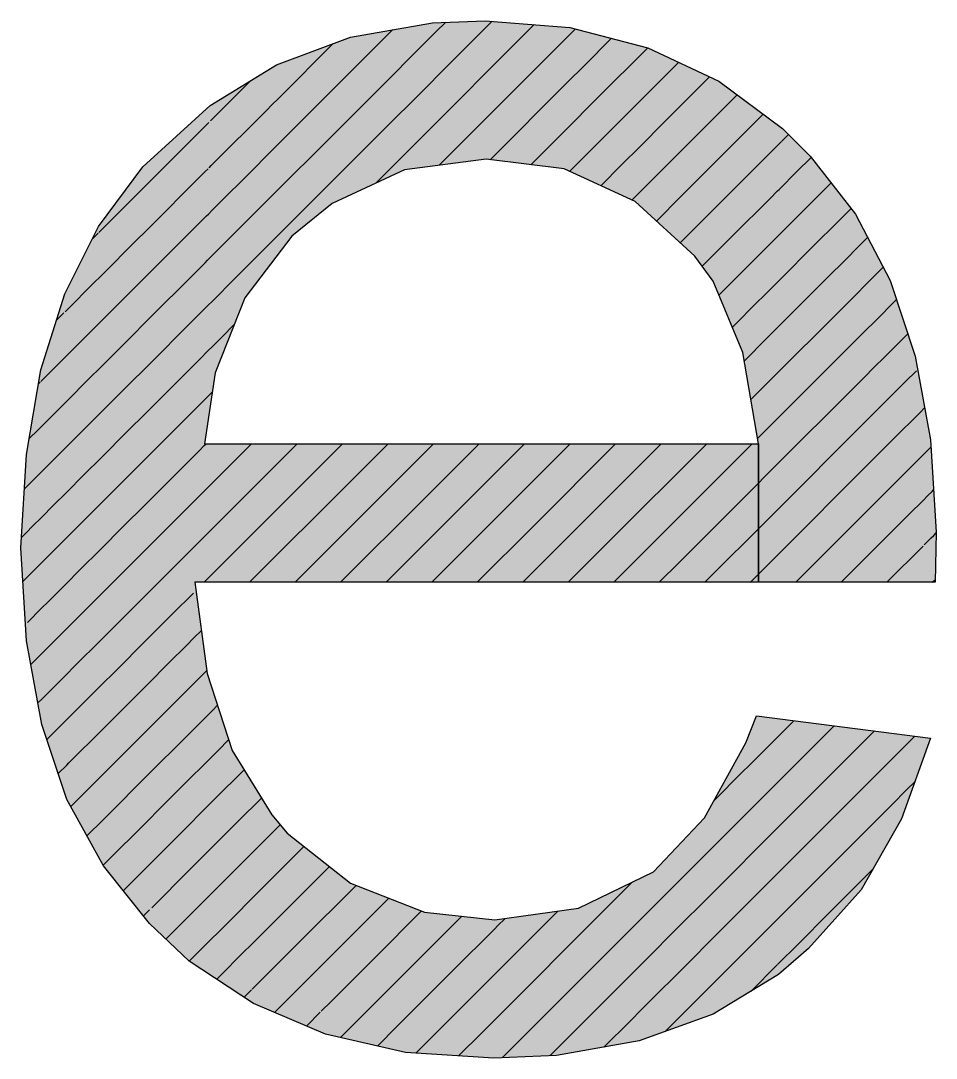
# Model space of a CAD drawing. Extents: x 0 to 13080, y 0 to 6750.
# Drawn here: x 12357.65 to 12368.32, y 1023.25 to 1035.34 of the extents above; entities that cross this region are included whole.
import ezdxf

# ---------------------------------------------------------------- set-up
doc = ezdxf.new("R2010")
doc.units = 0
doc.header["$MEASUREMENT"] = 0
doc.layers.add('MTH-CARIMBO-TXT1', color=1, linetype='CONTINUOUS')

msp = doc.modelspace()

# ---------------------------------------------------------------- linework, layer by layer
at = {"layer": 'MTH-CARIMBO-TXT1', "linetype": 'Continuous'}
for p, q in [((12362.489835, 1035.208111), (12362.603253, 1035.321529)), ((12363.064283, 1035.252229), (12363.143942, 1035.331888)), ((12363.067941, 1034.725557), (12363.635195, 1035.292811)), ((12361.611532, 1034.860138), (12361.985806, 1035.234412)), ((12362.412206, 1035.130482), (12362.489835, 1035.208111)), ((12362.639828, 1034.827773), (12363.064283, 1035.252229)), ((12363.905922, 1035.033208), (12364.046315, 1035.173601)), ((12364.046315, 1035.173601), (12364.072421, 1035.199707)), ((12364.072421, 1035.199707), (12364.115514, 1035.2428)), ((12360.665906, 1034.444842), (12361.292715, 1035.071651)), ((12361.764617, 1034.482893), (12362.412206, 1035.130482)), ((12364.21725, 1034.814206), (12364.536659, 1035.133614)), ((12363.071598, 1034.198884), (12363.905922, 1035.033208)), ((12364.36208, 1034.428705), (12364.957803, 1035.024429)), ((12361.444926, 1034.693532), (12361.611532, 1034.860138)), ((12362.288177, 1034.476123), (12362.639828, 1034.827773)), ((12364.023748, 1034.620703), (12364.21725, 1034.814206)), ((12365.055293, 1034.591588), (12365.317806, 1034.854101)), ((12361.325874, 1034.57448), (12361.444926, 1034.693532)), ((12362.78982, 1034.447436), (12363.067941, 1034.725557)), ((12365.152985, 1034.158951), (12365.677846, 1034.683812)), ((12359.861957, 1034.171223), (12360.329319, 1034.638585)), ((12360.709644, 1033.95825), (12361.325874, 1034.57448)), ((12363.121824, 1033.71878), (12364.023748, 1034.620703)), ((12364.91061, 1034.446906), (12365.055293, 1034.591588)), ((12360.566894, 1034.34583), (12360.665906, 1034.444842)), ((12361.379496, 1034.097772), (12361.764617, 1034.482893)), ((12361.917702, 1034.105648), (12362.288177, 1034.476123)), ((12362.164149, 1033.821764), (12362.78982, 1034.447436)), ((12364.506909, 1034.043204), (12364.91061, 1034.446906)), ((12365.816918, 1034.292553), (12365.999058, 1034.474694)), ((12360.528954, 1034.30789), (12360.566894, 1034.34583)), ((12364.00118, 1034.067806), (12364.36208, 1034.428705)), ((12359.871326, 1033.650263), (12360.528954, 1034.30789)), ((12362.939812, 1034.067098), (12363.071598, 1034.198884)), ((12365.250678, 1033.726313), (12365.727908, 1034.203544)), ((12365.727908, 1034.203544), (12365.775815, 1034.251451)), ((12365.775815, 1034.251451), (12365.816918, 1034.292553)), ((12365.860105, 1033.80541), (12366.303422, 1034.248727)), ((12359.076483, 1033.385749), (12359.84398, 1034.153246)), ((12361.104297, 1033.822573), (12361.379496, 1034.097772)), ((12361.314066, 1033.502011), (12361.917702, 1034.105648)), ((12363.593876, 1033.660502), (12364.00118, 1034.067806)), ((12364.86371, 1033.869675), (12365.152985, 1034.158951)), ((12360.483157, 1033.731764), (12360.709644, 1033.95825)), ((12362.526293, 1033.653579), (12362.939812, 1034.067098)), ((12364.046744, 1033.583039), (12364.506909, 1034.043204)), ((12366.518482, 1033.933457), (12366.56214, 1033.977115)), ((12366.56214, 1033.977115), (12366.597305, 1034.01228)), ((12364.651738, 1033.657703), (12364.86371, 1033.869675)), ((12365.903291, 1033.318266), (12366.496135, 1033.91111)), ((12366.496135, 1033.91111), (12366.514714, 1033.929689)), ((12360.396372, 1033.644978), (12360.483157, 1033.731764)), ((12360.753383, 1033.471659), (12361.104297, 1033.822573)), ((12361.787351, 1033.444967), (12362.070787, 1033.728402)), ((12362.070787, 1033.728402), (12362.164149, 1033.821764)), ((12364.81681, 1033.292445), (12365.250678, 1033.726313)), ((12365.643461, 1033.588766), (12365.760063, 1033.705368)), ((12365.760063, 1033.705368), (12365.860105, 1033.80541)), ((12366.695773, 1033.580418), (12366.856419, 1033.741064)), ((12359.801581, 1033.580517), (12359.834887, 1033.613823)), ((12359.846313, 1033.625249), (12359.871326, 1033.650263)), ((12359.880696, 1033.129302), (12360.396372, 1033.644978)), ((12364.410118, 1033.416083), (12364.651738, 1033.657703)), ((12365.34837, 1033.293675), (12365.643461, 1033.588766)), ((12359.081158, 1032.860095), (12359.801581, 1033.580517)), ((12360.399421, 1033.117697), (12360.753383, 1033.471659)), ((12360.882721, 1033.070667), (12361.314066, 1033.502011)), ((12366.488822, 1033.373467), (12366.695773, 1033.580418)), ((12358.559318, 1032.868584), (12359.059242, 1033.368508)), ((12359.059242, 1033.368508), (12359.076483, 1033.385749)), ((12366.382887, 1033.267532), (12366.470957, 1033.355602)), ((12366.470957, 1033.355602), (12366.488822, 1033.373467)), ((12366.976739, 1033.331053), (12367.094073, 1033.448388)), ((12364.773492, 1033.249128), (12364.796567, 1033.272202)), ((12364.796567, 1033.272202), (12364.81681, 1033.292445)), ((12365.058992, 1033.004297), (12365.34837, 1033.293675)), ((12365.74431, 1033.159286), (12365.903291, 1033.318266)), ((12365.946478, 1032.831123), (12366.382887, 1033.267532)), ((12366.829406, 1033.183721), (12366.976739, 1033.331053)), ((12359.837117, 1033.085723), (12359.880696, 1033.129302)), ((12360.263789, 1032.982065), (12360.399421, 1033.117697)), ((12365.559014, 1032.973989), (12365.74431, 1033.159286)), ((12366.459161, 1032.813476), (12366.829406, 1033.183721)), ((12367.097058, 1032.921043), (12367.327022, 1033.151007)), ((12359.085834, 1032.33444), (12359.759181, 1033.007787)), ((12359.759181, 1033.007787), (12359.817209, 1033.065815)), ((12359.817209, 1033.065815), (12359.837117, 1033.085723)), ((12359.890066, 1032.608342), (12360.263789, 1032.982065)), ((12360.315685, 1032.503631), (12360.797121, 1032.985067)), ((12360.797121, 1032.985067), (12360.882721, 1033.070667)), ((12358.486688, 1032.795954), (12358.554554, 1032.86382)), ((12359.027546, 1032.806482), (12359.081158, 1032.860095)), ((12365.335298, 1032.750273), (12365.446063, 1032.861038)), ((12365.446063, 1032.861038), (12365.559014, 1032.973989)), ((12366.963039, 1032.787024), (12367.097058, 1032.921043)), ((12358.563276, 1032.342212), (12359.027546, 1032.806482)), ((12365.728558, 1032.613203), (12365.946478, 1032.831123)), ((12366.26964, 1032.623955), (12366.4272, 1032.781515)), ((12366.4272, 1032.781515), (12366.459161, 1032.813476)), ((12366.429501, 1032.253486), (12366.963039, 1032.787024)), ((12367.217377, 1032.511032), (12367.451838, 1032.745493)), ((12367.451838, 1032.745493), (12367.520056, 1032.81371)), ((12365.989664, 1032.343979), (12366.26964, 1032.623955)), ((12359.716782, 1032.435058), (12359.799532, 1032.517807)), ((12359.799532, 1032.517807), (12359.82792, 1032.546196)), ((12359.82792, 1032.546196), (12359.890066, 1032.608342)), ((12360.131207, 1032.319152), (12360.315685, 1032.503631)), ((12365.591703, 1032.476348), (12365.728558, 1032.613203)), ((12367.096672, 1032.390327), (12367.217377, 1032.511032)), ((12359.090509, 1031.808785), (12359.716782, 1032.435058)), ((12366.39984, 1031.693495), (12367.096672, 1032.390327)), ((12367.546296, 1032.309621), (12367.701883, 1032.465208)), ((12358.167358, 1031.946294), (12358.523469, 1032.302405)), ((12358.523469, 1032.302405), (12358.563276, 1032.342212)), ((12358.99585, 1032.244456), (12359.085834, 1032.33444)), ((12359.899436, 1032.087382), (12360.131207, 1032.319152)), ((12365.786731, 1032.141046), (12365.989664, 1032.343979)), ((12367.337696, 1032.101021), (12367.546296, 1032.309621)), ((12358.567233, 1031.815839), (12358.99585, 1032.244456)), ((12366.156392, 1031.980377), (12366.383444, 1032.207429)), ((12366.383444, 1032.207429), (12366.429501, 1032.253486)), ((12359.818724, 1032.00667), (12359.899436, 1032.087382)), ((12367.230305, 1031.99363), (12367.337696, 1032.101021)), ((12367.640754, 1031.873748), (12367.820319, 1032.053314)), ((12367.820319, 1032.053314), (12367.855321, 1032.088316)), ((12358.069245, 1031.848181), (12358.154663, 1031.933599)), ((12359.674382, 1031.862328), (12359.781854, 1031.9698)), ((12359.781854, 1031.9698), (12359.818724, 1032.00667)), ((12366.032851, 1031.856836), (12366.156392, 1031.980377)), ((12366.37018, 1031.133504), (12367.230305, 1031.99363)), ((12358.492384, 1031.74099), (12358.567233, 1031.815839)), ((12358.964153, 1031.682429), (12359.090509, 1031.808785)), ((12359.095185, 1031.283131), (12359.674382, 1031.862328)), ((12359.998624, 1031.65624), (12360.136061, 1031.793677)), ((12365.943305, 1031.76729), (12366.032851, 1031.856836)), ((12367.458015, 1031.69101), (12367.640754, 1031.873748)), ((12358.169367, 1031.417973), (12358.492384, 1031.74099)), ((12358.571191, 1031.289467), (12358.964153, 1031.682429)), ((12359.908806, 1031.566421), (12359.998624, 1031.65624)), ((12366.339687, 1031.633342), (12366.39984, 1031.693495)), ((12367.363938, 1031.596933), (12367.458015, 1031.69101)), ((12367.889365, 1031.592029), (12367.986641, 1031.689306)), ((12359.809527, 1031.467143), (12359.908806, 1031.566421)), ((12366.08303, 1031.376685), (12366.339687, 1031.633342)), ((12366.340519, 1030.573514), (12367.363938, 1031.596933)), ((12367.735212, 1031.437876), (12367.889365, 1031.592029)), ((12358.124645, 1031.373251), (12358.169367, 1031.417973)), ((12359.631983, 1031.289598), (12359.764176, 1031.421792)), ((12359.764176, 1031.421792), (12359.809527, 1031.467143)), ((12367.578335, 1031.280999), (12367.735212, 1031.437876)), ((12357.886772, 1031.135378), (12358.124645, 1031.373251)), ((12358.461299, 1031.179575), (12358.571191, 1031.289467)), ((12359.09986, 1030.757476), (12359.631983, 1031.289598)), ((12358.171376, 1030.889652), (12358.461299, 1031.179575)), ((12358.932457, 1031.120403), (12359.095185, 1031.283131)), ((12366.310859, 1030.013523), (12367.497571, 1031.200236)), ((12367.497571, 1031.200236), (12367.578335, 1031.280999)), ((12367.95841, 1031.130745), (12368.087809, 1031.260144)), ((12357.858584, 1031.107191), (12357.878799, 1031.127405)), ((12358.575149, 1030.763094), (12358.932457, 1031.120403)), ((12366.159474, 1030.922799), (12366.295931, 1031.059255)), ((12366.295931, 1031.059255), (12366.37018, 1031.133504)), ((12367.82967, 1031.002004), (12367.95841, 1031.130745)), ((12359.746498, 1030.873784), (12359.800331, 1030.927616)), ((12359.800331, 1030.927616), (12359.880727, 1031.008012)), ((12367.698654, 1030.870988), (12367.82967, 1031.002004)), ((12357.888205, 1030.606481), (12358.094626, 1030.812902)), ((12358.094626, 1030.812902), (12358.171376, 1030.889652)), ((12359.589583, 1030.716869), (12359.746498, 1030.873784)), ((12366.281198, 1029.453533), (12367.631204, 1030.803539)), ((12367.631204, 1030.803539), (12367.698654, 1030.870988)), ((12368.131313, 1030.773317), (12368.18354, 1030.825544)), ((12358.430214, 1030.61816), (12358.575149, 1030.763094)), ((12358.900761, 1030.558377), (12359.09986, 1030.757476)), ((12359.104536, 1030.231821), (12359.589583, 1030.716869)), ((12368.027456, 1030.669461), (12368.131313, 1030.773317)), ((12357.749613, 1030.467889), (12357.849005, 1030.567281)), ((12357.849005, 1030.567281), (12357.888205, 1030.606481)), ((12358.173384, 1030.36133), (12358.430214, 1030.61816)), ((12366.252174, 1030.485169), (12366.340519, 1030.573514)), ((12367.818973, 1030.460977), (12367.924128, 1030.566132)), ((12367.924128, 1030.566132), (12368.027456, 1030.669461)), ((12358.579106, 1030.236722), (12358.900761, 1030.558377)), ((12366.235918, 1030.468913), (12366.252174, 1030.485169)), ((12367.764837, 1030.406842), (12367.818973, 1030.460977)), ((12358.064607, 1030.252553), (12358.173384, 1030.36133)), ((12359.547184, 1030.144139), (12359.728821, 1030.325776)), ((12359.728821, 1030.325776), (12359.79004, 1030.386995)), ((12359.79004, 1030.386995), (12359.806752, 1030.403707)), ((12360.231016, 1030.297641), (12360.340903, 1030.407529)), ((12360.65528, 1030.191575), (12360.871233, 1030.407529)), ((12361.079544, 1030.085509), (12361.401564, 1030.407529)), ((12361.503808, 1029.979443), (12361.931894, 1030.407529)), ((12361.928072, 1029.873377), (12362.462224, 1030.407529)), ((12362.352336, 1029.767311), (12362.992554, 1030.407529)), ((12362.7766, 1029.661245), (12363.522884, 1030.407529)), ((12363.200864, 1029.555179), (12364.053214, 1030.407529)), ((12363.625128, 1029.449113), (12364.583544, 1030.407529)), ((12364.049392, 1029.343047), (12365.113874, 1030.407529)), ((12364.473657, 1029.236981), (12365.644204, 1030.407529)), ((12364.897921, 1029.130915), (12366.174534, 1030.407529)), ((12366.251538, 1028.893542), (12367.764837, 1030.406842)), ((12368.174817, 1030.286491), (12368.255065, 1030.366739)), ((12357.889638, 1030.077584), (12358.064607, 1030.252553)), ((12358.399129, 1030.056745), (12358.579106, 1030.236722)), ((12358.869065, 1029.996351), (12359.104536, 1030.231821)), ((12359.750463, 1029.817088), (12360.231016, 1030.297641)), ((12368.018586, 1030.13026), (12368.096502, 1030.208176)), ((12368.096502, 1030.208176), (12368.174817, 1030.286491)), ((12357.819212, 1030.007157), (12357.889638, 1030.077584)), ((12359.109211, 1029.706167), (12359.547184, 1030.144139)), ((12359.710886, 1029.247181), (12360.65528, 1030.191575)), ((12359.787866, 1028.793831), (12361.079544, 1030.085509)), ((12367.939292, 1030.050967), (12368.018586, 1030.13026)), ((12357.718312, 1029.906258), (12357.819212, 1030.007157)), ((12358.175393, 1029.833009), (12358.399129, 1030.056745)), ((12358.583064, 1029.71035), (12358.869065, 1029.996351)), ((12360.318196, 1028.793831), (12361.503808, 1029.979443)), ((12366.246256, 1029.948921), (12366.310859, 1030.013523)), ((12366.682157, 1028.793831), (12367.898471, 1030.010145)), ((12367.898471, 1030.010145), (12367.939292, 1030.050967)), ((12357.693389, 1029.881335), (12357.718312, 1029.906258)), ((12360.848526, 1028.793831), (12361.928072, 1029.873377)), ((12365.322185, 1029.024849), (12366.246256, 1029.948921)), ((12368.21832, 1029.799665), (12368.272396, 1029.85374)), ((12368.272396, 1029.85374), (12368.288574, 1029.869919)), ((12358.034589, 1029.692204), (12358.175393, 1029.833009)), ((12359.504784, 1029.57141), (12359.711143, 1029.777769)), ((12359.711143, 1029.777769), (12359.750463, 1029.817088)), ((12361.378856, 1028.793831), (12362.352336, 1029.767311)), ((12368.113044, 1029.694388), (12368.165548, 1029.746892)), ((12368.165548, 1029.746892), (12368.21832, 1029.799665)), ((12357.891072, 1029.548688), (12358.034589, 1029.692204)), ((12358.368044, 1029.49533), (12358.583064, 1029.71035)), ((12358.837369, 1029.434325), (12359.109211, 1029.706167)), ((12361.909186, 1028.793831), (12362.7766, 1029.661245)), ((12367.212487, 1028.793831), (12368.032104, 1029.613448)), ((12368.032104, 1029.613448), (12368.059611, 1029.640956)), ((12368.059611, 1029.640956), (12368.113044, 1029.694388)), ((12357.789418, 1029.447034), (12357.891072, 1029.548688)), ((12358.177402, 1029.304688), (12358.368044, 1029.49533)), ((12359.113887, 1029.180512), (12359.504784, 1029.57141)), ((12362.439516, 1028.793831), (12363.200864, 1029.555179)), ((12357.658422, 1029.316038), (12357.718312, 1029.375928)), ((12357.718312, 1029.375928), (12357.789418, 1029.447034)), ((12358.587022, 1029.183977), (12358.837369, 1029.434325)), ((12362.969846, 1028.793831), (12363.625128, 1029.449113)), ((12365.746449, 1028.918783), (12366.246256, 1029.418591)), ((12366.246256, 1029.418591), (12366.281198, 1029.453533)), ((12368.289727, 1029.340741), (12368.319289, 1029.370303)), ((12358.00457, 1029.131856), (12358.177402, 1029.304688)), ((12359.693465, 1029.229761), (12359.710886, 1029.247181)), ((12363.500176, 1028.793831), (12364.049392, 1029.343047)), ((12364.030507, 1028.793831), (12364.473657, 1029.236981)), ((12368.179931, 1029.230945), (12368.207501, 1029.258516)), ((12368.207501, 1029.258516), (12368.234593, 1029.285608)), ((12368.234593, 1029.285608), (12368.261824, 1029.312838)), ((12368.261824, 1029.312838), (12368.289727, 1029.340741)), ((12357.892505, 1029.019791), (12358.00457, 1029.131856)), ((12358.336959, 1028.933914), (12358.587022, 1029.183977)), ((12358.805673, 1028.872298), (12359.113887, 1029.180512)), ((12359.462385, 1028.99868), (12359.693465, 1029.229761)), ((12364.560837, 1028.793831), (12364.897921, 1029.130915)), ((12367.742817, 1028.793831), (12368.165737, 1029.216751)), ((12357.759624, 1028.88691), (12357.892505, 1029.019791)), ((12359.118562, 1028.654857), (12359.462385, 1028.99868)), ((12365.091167, 1028.793831), (12365.322185, 1029.024849)), ((12357.718312, 1028.845598), (12357.759624, 1028.88691)), ((12358.179411, 1028.776366), (12358.336959, 1028.933914)), ((12358.590979, 1028.657605), (12358.805673, 1028.872298)), ((12365.621497, 1028.793831), (12365.746449, 1028.918783)), ((12366.170713, 1028.812717), (12366.246256, 1028.888261)), ((12357.675477, 1028.802762), (12357.718312, 1028.845598)), ((12357.974551, 1028.571507), (12358.179411, 1028.776366)), ((12366.151827, 1028.793831), (12366.170713, 1028.812717)), ((12368.273147, 1028.793831), (12368.29937, 1028.820054)), ((12358.305874, 1028.372499), (12358.590979, 1028.657605)), ((12358.773977, 1028.310272), (12359.118562, 1028.654857)), ((12359.419985, 1028.425951), (12359.662852, 1028.668817)), ((12357.893938, 1028.490894), (12357.974551, 1028.571507)), ((12357.72983, 1028.326786), (12357.893938, 1028.490894)), ((12359.123237, 1028.129203), (12359.419985, 1028.425951)), ((12358.18142, 1028.248045), (12358.305874, 1028.372499)), ((12358.594937, 1028.131232), (12358.773977, 1028.310272)), ((12357.944533, 1028.011158), (12358.18142, 1028.248045)), ((12359.581925, 1028.05756), (12359.669525, 1028.14516)), ((12359.669525, 1028.14516), (12359.756295, 1028.23193)), ((12358.274789, 1027.811084), (12358.594937, 1028.131232)), ((12358.742281, 1027.748246), (12359.123237, 1028.129203)), ((12359.377586, 1027.853221), (12359.581925, 1028.05756)), ((12357.768846, 1027.835472), (12357.895372, 1027.961997)), ((12357.895372, 1027.961997), (12357.944533, 1028.011158)), ((12358.183428, 1027.719724), (12358.274789, 1027.811084)), ((12359.127913, 1027.603548), (12359.377586, 1027.853221)), ((12357.914514, 1027.450809), (12358.183428, 1027.719724)), ((12358.598895, 1027.60486), (12358.742281, 1027.748246)), ((12359.661324, 1027.606629), (12359.820131, 1027.765436)), ((12358.243704, 1027.249669), (12358.598895, 1027.60486)), ((12358.710585, 1027.18622), (12359.127913, 1027.603548)), ((12359.500998, 1027.446303), (12359.661324, 1027.606629)), ((12357.851228, 1027.387523), (12357.896805, 1027.4331)), ((12357.896805, 1027.4331), (12357.914514, 1027.450809)), ((12359.335186, 1027.280491), (12359.500998, 1027.446303)), ((12359.79189, 1027.206865), (12359.885137, 1027.300112)), ((12359.885137, 1027.300112), (12359.945072, 1027.360047)), ((12357.955545, 1026.96151), (12358.185437, 1027.191403)), ((12358.185437, 1027.191403), (12358.243704, 1027.249669)), ((12358.602852, 1027.078488), (12358.710585, 1027.18622)), ((12359.132588, 1027.077894), (12359.335186, 1027.280491)), ((12359.653123, 1027.068098), (12359.79189, 1027.206865)), ((12366.262569, 1026.783253), (12366.660051, 1027.180735)), ((12358.212618, 1026.688254), (12358.602852, 1027.078488)), ((12358.678888, 1026.624194), (12359.132588, 1027.077894)), ((12359.420071, 1026.835046), (12359.653123, 1027.068098)), ((12366.304341, 1026.294695), (12367.130589, 1027.120943)), ((12366.346114, 1025.806138), (12367.601127, 1027.061151)), ((12359.950241, 1026.834887), (12360.075153, 1026.959798)), ((12366.387886, 1025.31758), (12368.071665, 1027.001359)), ((12359.292787, 1026.707762), (12359.420071, 1026.835046)), ((12359.755903, 1026.640548), (12359.950241, 1026.834887)), ((12359.137264, 1026.552239), (12359.292787, 1026.707762)), ((12366.137806, 1026.65849), (12366.262569, 1026.783253)), ((12358.088127, 1026.563763), (12358.187446, 1026.663081)), ((12358.187446, 1026.663081), (12358.212618, 1026.688254)), ((12358.60681, 1026.552115), (12358.678888, 1026.624194)), ((12359.644922, 1026.529567), (12359.755903, 1026.640548)), ((12360.144389, 1026.498704), (12360.253864, 1026.608179)), ((12365.730614, 1026.251298), (12366.059291, 1026.579975)), ((12366.059291, 1026.579975), (12366.137806, 1026.65849)), ((12358.234057, 1026.179362), (12358.60681, 1026.552115)), ((12358.647192, 1026.062167), (12359.137264, 1026.552239)), ((12359.339144, 1026.223789), (12359.644922, 1026.529567)), ((12360.015346, 1026.369661), (12360.144389, 1026.498704)), ((12367.978501, 1026.377864), (12368.070569, 1026.469933)), ((12359.719917, 1026.074232), (12360.015346, 1026.369661)), ((12367.800928, 1026.200292), (12367.978501, 1026.377864)), ((12359.250387, 1026.135032), (12359.339144, 1026.223789)), ((12360.185326, 1026.009311), (12360.455193, 1026.279178)), ((12366.203374, 1026.193728), (12366.304341, 1026.294695)), ((12359.141939, 1026.026584), (12359.250387, 1026.135032)), ((12365.986585, 1025.976939), (12366.203374, 1026.193728)), ((12367.665264, 1026.064628), (12367.800928, 1026.200292)), ((12358.422398, 1025.837373), (12358.610768, 1026.025743)), ((12358.610768, 1026.025743), (12358.647192, 1026.062167)), ((12358.615496, 1025.500141), (12359.141939, 1026.026584)), ((12359.258217, 1025.612532), (12359.636721, 1025.991036)), ((12359.636721, 1025.991036), (12359.719917, 1026.074232)), ((12360.08045, 1025.904435), (12360.185326, 1026.009311)), ((12360.617777, 1025.911432), (12360.672984, 1025.966638)), ((12365.637267, 1025.627621), (12365.986585, 1025.976939)), ((12366.429659, 1024.829023), (12367.665264, 1026.064628)), ((12359.68393, 1025.507915), (12360.08045, 1025.904435)), ((12360.226264, 1025.519919), (12360.553106, 1025.84676)), ((12360.553106, 1025.84676), (12360.617777, 1025.911432)), ((12365.913878, 1025.373902), (12366.268942, 1025.728966)), ((12366.268942, 1025.728966), (12366.346114, 1025.806138)), ((12359.207988, 1025.562303), (12359.258217, 1025.612532)), ((12360.811503, 1025.574828), (12360.951232, 1025.714556)), ((12365.144533, 1025.134886), (12365.637267, 1025.627621)), ((12358.845418, 1025.199733), (12359.146615, 1025.50093)), ((12359.146615, 1025.50093), (12359.207988, 1025.562303)), ((12359.62852, 1025.452505), (12359.68393, 1025.507915)), ((12360.145555, 1025.43921), (12360.226264, 1025.519919)), ((12360.496178, 1025.259502), (12360.722349, 1025.485674)), ((12360.722349, 1025.485674), (12360.811503, 1025.574828)), ((12359.17729, 1025.001275), (12359.62852, 1025.452505)), ((12359.647943, 1024.941598), (12360.145555, 1025.43921)), ((12360.896697, 1025.129692), (12361.247857, 1025.480852)), ((12365.659675, 1025.119699), (12365.913878, 1025.373902)), ((12367.068842, 1024.937875), (12367.534503, 1025.403537)), ((12367.534503, 1025.403537), (12367.585131, 1025.454165)), ((12360.267202, 1025.030527), (12360.496178, 1025.259502)), ((12361.516537, 1025.219202), (12361.558718, 1025.261382)), ((12364.2521, 1024.772784), (12364.7816, 1025.302284)), ((12365.841172, 1024.770865), (12366.33451, 1025.264204)), ((12366.33451, 1025.264204), (12366.387886, 1025.31758)), ((12360.826921, 1025.059916), (12360.896697, 1025.129692)), ((12360.981891, 1024.684555), (12361.477188, 1025.179853)), ((12361.477188, 1025.179853), (12361.516537, 1025.219202)), ((12364.986986, 1024.97734), (12365.144533, 1025.134886)), ((12365.301106, 1024.76113), (12365.659675, 1025.119699)), ((12360.210659, 1024.973984), (12360.267202, 1025.030527)), ((12360.439249, 1024.672244), (12360.826921, 1025.059916)), ((12361.646275, 1024.818609), (12361.940357, 1025.112692)), ((12359.08112, 1024.905105), (12359.15129, 1024.975275)), ((12359.341953, 1024.635607), (12359.620319, 1024.913974)), ((12359.614028, 1024.377352), (12360.210659, 1024.973984)), ((12359.620319, 1024.913974), (12359.647943, 1024.941598)), ((12361.776012, 1024.418016), (12362.321997, 1024.964001)), ((12362.512212, 1024.623886), (12362.79094, 1024.902614)), ((12363.37358, 1024.424594), (12363.910818, 1024.961832)), ((12364.418323, 1024.408676), (12364.986986, 1024.97734)), ((12366.71308, 1024.582114), (12367.068842, 1024.937875)), ((12361.371932, 1024.544266), (12361.646275, 1024.818609)), ((12363.175025, 1024.75637), (12363.208014, 1024.789358)), ((12363.208014, 1024.789358), (12363.295635, 1024.876979)), ((12364.093448, 1024.614132), (12364.2521, 1024.772784)), ((12364.937576, 1024.3976), (12365.301106, 1024.76113)), ((12365.682083, 1024.611777), (12365.841172, 1024.770865)), ((12365.768465, 1024.167829), (12366.400078, 1024.799442)), ((12366.400078, 1024.799442), (12366.429659, 1024.829023)), ((12360.30814, 1024.541134), (12360.439249, 1024.672244)), ((12360.931493, 1024.634158), (12360.981891, 1024.684555)), ((12362.682675, 1024.264019), (12363.175025, 1024.75637)), ((12360.275764, 1024.508758), (12360.30814, 1024.541134)), ((12360.382321, 1024.084986), (12360.931493, 1024.634158)), ((12361.067084, 1024.239419), (12361.371932, 1024.544266)), ((12362.281387, 1024.393062), (12362.512212, 1024.623886)), ((12363.539147, 1024.059831), (12364.093448, 1024.614132)), ((12365.45768, 1024.387374), (12365.682083, 1024.611777)), ((12366.471432, 1024.340465), (12366.71308, 1024.582114)), ((12359.934137, 1024.167131), (12360.275764, 1024.508758)), ((12361.266676, 1023.90868), (12361.776012, 1024.418016)), ((12363.171317, 1024.222331), (12363.37358, 1024.424594)), ((12363.999621, 1023.989975), (12364.418323, 1024.408676)), ((12364.584545, 1024.044569), (12364.937576, 1024.3976)), ((12361.90575, 1024.017424), (12362.281387, 1024.393062)), ((12364.888166, 1023.81786), (12365.45768, 1024.387374)), ((12366.156867, 1024.025901), (12366.465646, 1024.33468)), ((12360.608439, 1023.780773), (12361.036065, 1024.2084)), ((12361.036065, 1024.2084), (12361.067084, 1024.239419)), ((12362.197208, 1023.778552), (12362.682675, 1024.264019)), ((12362.853139, 1023.904153), (12363.171317, 1024.222331)), ((12365.704492, 1024.103855), (12365.768465, 1024.167829)), ((12360.254246, 1023.956911), (12360.340868, 1024.043533)), ((12360.349077, 1024.051742), (12360.382321, 1024.084986)), ((12363.167608, 1023.688292), (12363.539147, 1024.059831)), ((12363.905793, 1023.365817), (12364.584545, 1024.044569)), ((12365.614253, 1024.013617), (12365.704492, 1024.103855)), ((12361.375779, 1023.487453), (12361.90575, 1024.017424)), ((12363.704713, 1023.695067), (12363.999621, 1023.989975)), ((12365.159043, 1023.558407), (12365.614253, 1024.013617)), ((12361.152278, 1023.794282), (12361.266676, 1023.90868)), ((12362.255046, 1023.30606), (12362.853139, 1023.904153)), ((12364.750768, 1023.680462), (12364.888166, 1023.81786)), ((12360.980165, 1023.62217), (12361.140638, 1023.782642)), ((12362.035487, 1023.616831), (12362.197208, 1023.778552)), ((12363.023602, 1023.544286), (12363.167608, 1023.688292)), ((12363.260836, 1023.25119), (12363.704713, 1023.695067)), ((12364.447373, 1023.377066), (12364.750768, 1023.680462)), ((12361.807322, 1023.388666), (12362.035487, 1023.616831)), ((12362.752907, 1023.273591), (12363.023602, 1023.544286)), ((12363.816827, 1023.276851), (12363.87028, 1023.330304)), ((12363.87028, 1023.330304), (12363.905793, 1023.365817))]:
    msp.add_line(p, q, dxfattribs=at)
msp.add_lwpolyline([(12366.223844, 1027.236165), (12368.252172, 1026.978421), (12367.915985, 1026.037098), (12367.445323, 1025.207836), (12366.82898, 1024.524256), (12366.481587, 1024.221688), (12365.719563, 1023.762232), (12364.856683, 1023.448458), (12363.892947, 1023.280364), (12363.164542, 1023.246745), (12362.133568, 1023.313983), (12361.203451, 1023.526901), (12360.362983, 1023.885501), (12359.612166, 1024.378575), (12359.15271, 1024.815618), (12358.614811, 1025.487992), (12358.188974, 1026.261222), (12357.897612, 1027.135309), (12357.718312, 1028.110251), (12357.651075, 1029.197256), (12357.718312, 1030.28426), (12357.886406, 1031.270409), (12358.166562, 1032.155701), (12358.55878, 1032.940138), (12359.074267, 1033.634924), (12359.858703, 1034.352123), (12360.631933, 1034.822785), (12361.494813, 1035.147766), (12362.447343, 1035.315859), (12363.063686, 1035.338272), (12364.049834, 1035.259828), (12364.957539, 1035.024497), (12365.786801, 1034.632279), (12366.526412, 1034.083174), (12366.851393, 1033.758193), (12367.378086, 1033.085819), (12367.78151, 1032.312589), (12368.072872, 1031.427296), (12368.252172, 1030.452354), (12368.31941, 1029.376555), (12368.308203, 1028.793831), (12366.246256, 1028.793831), (12366.246256, 1030.407529), (12366.066957, 1031.472121), (12365.719563, 1032.301382), (12365.506645, 1032.592745), (12364.811858, 1033.2315), (12363.982597, 1033.612512), (12363.074892, 1033.724574), (12362.122362, 1033.601306), (12361.281895, 1033.209087), (12360.811233, 1032.828075), (12360.262127, 1032.110876), (12359.914734, 1031.23679), (12359.791466, 1030.407529), (12366.246256, 1030.407529), (12366.246256, 1028.793831), (12359.679403, 1028.793831), (12359.825084, 1027.729239), (12360.116446, 1026.83274), (12360.575902, 1026.081923), (12360.755202, 1025.869004), (12361.494813, 1025.28628), (12362.357693, 1024.950093), (12363.175748, 1024.860443), (12364.150691, 1024.994918), (12365.024777, 1025.420755), (12365.618707, 1026.048304), (12366.100575, 1026.92239), (12366.223844, 1027.236165)], dxfattribs=at)
for points in [[(12361.494813, 1035.147766), (12362.447343, 1035.315859), (12362.122362, 1033.601306)], [(12362.122362, 1033.601306), (12362.447343, 1035.315859), (12363.074892, 1033.724574)], [(12362.447343, 1035.315859), (12363.063686, 1035.338272), (12363.074892, 1033.724574)], [(12363.074892, 1033.724574), (12363.063686, 1035.338272), (12364.049834, 1035.259828)], [(12363.982597, 1033.612512), (12363.074892, 1033.724574), (12364.049834, 1035.259828)], [(12363.982597, 1033.612512), (12364.049834, 1035.259828), (12364.811858, 1033.2315)], [(12364.811858, 1033.2315), (12364.049834, 1035.259828), (12364.957539, 1035.024497)], [(12360.631933, 1034.822785), (12361.494813, 1035.147766), (12360.811233, 1032.828075)], [(12361.494813, 1035.147766), (12361.281895, 1033.209087), (12360.811233, 1032.828075)], [(12361.281895, 1033.209087), (12361.494813, 1035.147766), (12362.122362, 1033.601306)], [(12364.811858, 1033.2315), (12364.957539, 1035.024497), (12365.506645, 1032.592745)], [(12365.506645, 1032.592745), (12364.957539, 1035.024497), (12365.786801, 1034.632279)], [(12359.858703, 1034.352123), (12360.631933, 1034.822785), (12359.914734, 1031.23679)], [(12360.631933, 1034.822785), (12360.262127, 1032.110876), (12359.914734, 1031.23679)], [(12360.262127, 1032.110876), (12360.631933, 1034.822785), (12360.811233, 1032.828075)], [(12365.786801, 1034.632279), (12365.719563, 1032.301382), (12365.506645, 1032.592745)], [(12366.066957, 1031.472121), (12365.719563, 1032.301382), (12365.786801, 1034.632279)], [(12366.526412, 1034.083174), (12366.066957, 1031.472121), (12365.786801, 1034.632279)], [(12359.858703, 1034.352123), (12359.15271, 1024.815618), (12359.074267, 1033.634924)], [(12359.15271, 1024.815618), (12359.858703, 1034.352123), (12359.679403, 1028.793831)], [(12359.858703, 1034.352123), (12359.791466, 1030.407529), (12359.679403, 1028.793831)], [(12359.791466, 1030.407529), (12359.858703, 1034.352123), (12359.914734, 1031.23679)], [(12366.246256, 1030.407529), (12366.066957, 1031.472121), (12366.526412, 1034.083174)], [(12366.526412, 1034.083174), (12366.246256, 1028.793831), (12366.246256, 1030.407529)], [(12366.526412, 1034.083174), (12368.308203, 1028.793831), (12366.246256, 1028.793831)], [(12366.246256, 1030.407529), (12366.246256, 1030.407529), (12366.526412, 1034.083174)], [(12366.851393, 1033.758193), (12368.308203, 1028.793831), (12366.526412, 1034.083174)], [(12366.851393, 1033.758193), (12367.378086, 1033.085819), (12368.308203, 1028.793831)], [(12359.074267, 1033.634924), (12358.614811, 1025.487992), (12358.55878, 1032.940138)], [(12359.074267, 1033.634924), (12359.15271, 1024.815618), (12358.614811, 1025.487992)], [(12368.308203, 1028.793831), (12367.378086, 1033.085819), (12367.78151, 1032.312589)], [(12358.55878, 1032.940138), (12358.188974, 1026.261222), (12358.166562, 1032.155701)], [(12358.55878, 1032.940138), (12358.614811, 1025.487992), (12358.188974, 1026.261222)], [(12368.308203, 1028.793831), (12367.78151, 1032.312589), (12368.072872, 1031.427296)], [(12358.166562, 1032.155701), (12357.897612, 1027.135309), (12357.886406, 1031.270409)], [(12358.166562, 1032.155701), (12358.188974, 1026.261222), (12357.897612, 1027.135309)], [(12368.308203, 1028.793831), (12368.072872, 1031.427296), (12368.252172, 1030.452354)], [(12357.886406, 1031.270409), (12357.718312, 1028.110251), (12357.718312, 1030.28426)], [(12357.886406, 1031.270409), (12357.897612, 1027.135309), (12357.718312, 1028.110251)], [(12368.308203, 1028.793831), (12368.252172, 1030.452354), (12368.31941, 1029.376555)], [(12359.791466, 1030.407529), (12366.246256, 1028.793831), (12359.679403, 1028.793831)], [(12366.246256, 1030.407529), (12366.246256, 1028.793831), (12359.791466, 1030.407529)], [(12366.246256, 1030.407529), (12366.246256, 1028.793831), (12366.246256, 1030.407529)], [(12366.246256, 1028.793831), (12366.246256, 1028.793831), (12366.246256, 1030.407529)], [(12357.718312, 1030.28426), (12357.718312, 1028.110251), (12357.651075, 1029.197256)], [(12359.612166, 1024.378575), (12359.15271, 1024.815618), (12359.679403, 1028.793831)], [(12359.825084, 1027.729239), (12359.612166, 1024.378575), (12359.679403, 1028.793831)], [(12359.612166, 1024.378575), (12359.825084, 1027.729239), (12360.362983, 1023.885501)], [(12359.825084, 1027.729239), (12360.116446, 1026.83274), (12360.362983, 1023.885501)], [(12366.100575, 1026.92239), (12366.223844, 1027.236165), (12366.481587, 1024.221688)], [(12368.252172, 1026.978421), (12366.481587, 1024.221688), (12366.223844, 1027.236165)], [(12368.252172, 1026.978421), (12366.82898, 1024.524256), (12366.481587, 1024.221688)], [(12368.252172, 1026.978421), (12367.445323, 1025.207836), (12366.82898, 1024.524256)], [(12368.252172, 1026.978421), (12367.915985, 1026.037098), (12367.445323, 1025.207836)], [(12360.116446, 1026.83274), (12360.575902, 1026.081923), (12360.362983, 1023.885501)], [(12365.618707, 1026.048304), (12366.100575, 1026.92239), (12365.719563, 1023.762232)], [(12365.719563, 1023.762232), (12366.100575, 1026.92239), (12366.481587, 1024.221688)], [(12360.575902, 1026.081923), (12361.203451, 1023.526901), (12360.362983, 1023.885501)], [(12360.575902, 1026.081923), (12360.755202, 1025.869004), (12361.203451, 1023.526901)], [(12365.024777, 1025.420755), (12365.618707, 1026.048304), (12365.719563, 1023.762232)], [(12360.755202, 1025.869004), (12361.494813, 1025.28628), (12361.203451, 1023.526901)], [(12364.150691, 1024.994918), (12365.024777, 1025.420755), (12364.856683, 1023.448458)], [(12364.856683, 1023.448458), (12365.024777, 1025.420755), (12365.719563, 1023.762232)], [(12361.203451, 1023.526901), (12361.494813, 1025.28628), (12362.133568, 1023.313983)], [(12361.494813, 1025.28628), (12362.357693, 1024.950093), (12362.133568, 1023.313983)], [(12362.133568, 1023.313983), (12362.357693, 1024.950093), (12363.164542, 1023.246745)], [(12362.357693, 1024.950093), (12363.175748, 1024.860443), (12363.164542, 1023.246745)], [(12363.175748, 1024.860443), (12364.150691, 1024.994918), (12363.892947, 1023.280364)], [(12363.892947, 1023.280364), (12364.150691, 1024.994918), (12364.856683, 1023.448458)], [(12363.164542, 1023.246745), (12363.175748, 1024.860443), (12363.892947, 1023.280364)]]:
    msp.add_solid(points, dxfattribs=at)

doc.saveas('drawing.dxf')
